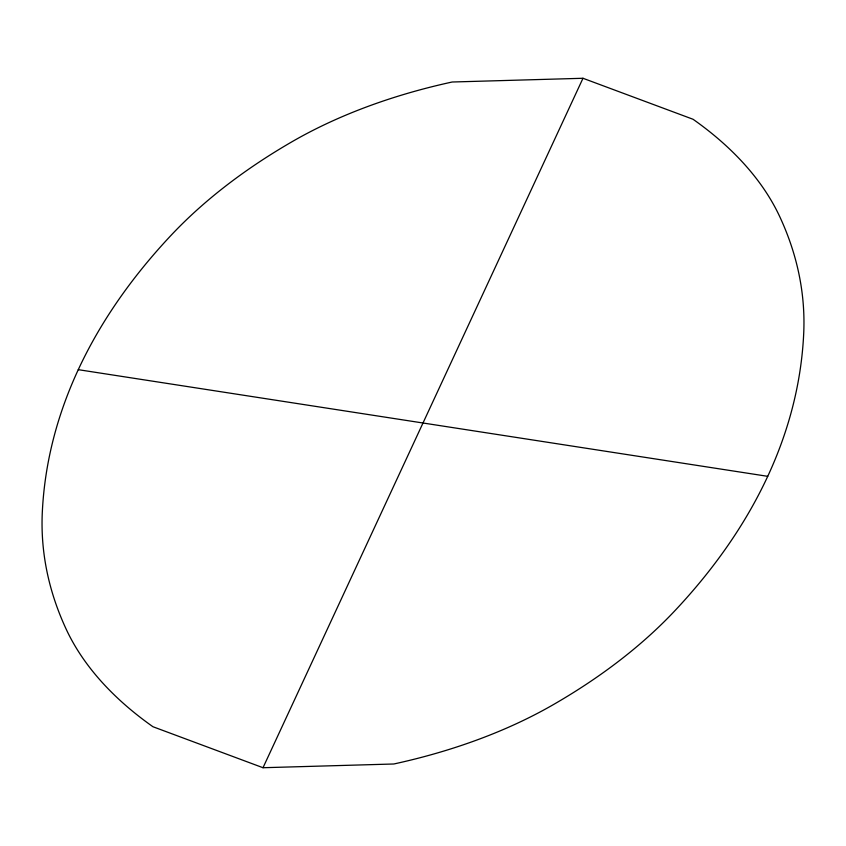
<?xml version="1.0" encoding="UTF-8"?>
<svg xmlns="http://www.w3.org/2000/svg" width="846" height="846" viewBox="0 0 846 846"><rect width="100%" height="100%" fill="white"/><g stroke="black" fill="none" stroke-linecap="round" stroke-linejoin="round"><path stroke-width="1.27" d="M263.011 767.724L582.989 78.276L693.043 119.265A451.024 260.399 0 0 1 779.885 216.957A706.378 407.825 0 0 1 803.7 333.536A1067.144 616.11 0 0 1 675.224 610.368A706.378 407.825 0 0 1 553.633 704.464A451.024 260.399 0 0 1 393.824 763.991L263.011 767.724L152.957 726.735A451.024 260.399 0 0 1 66.115 629.043A706.378 407.825 0 0 1 42.3 512.465A1067.144 616.11 0 0 1 170.776 235.632A706.378 407.825 0 0 1 292.367 141.536A451.024 260.399 0 0 1 452.176 82.009L582.989 78.276M78.276 369.67L767.724 476.33"/></g></svg>
